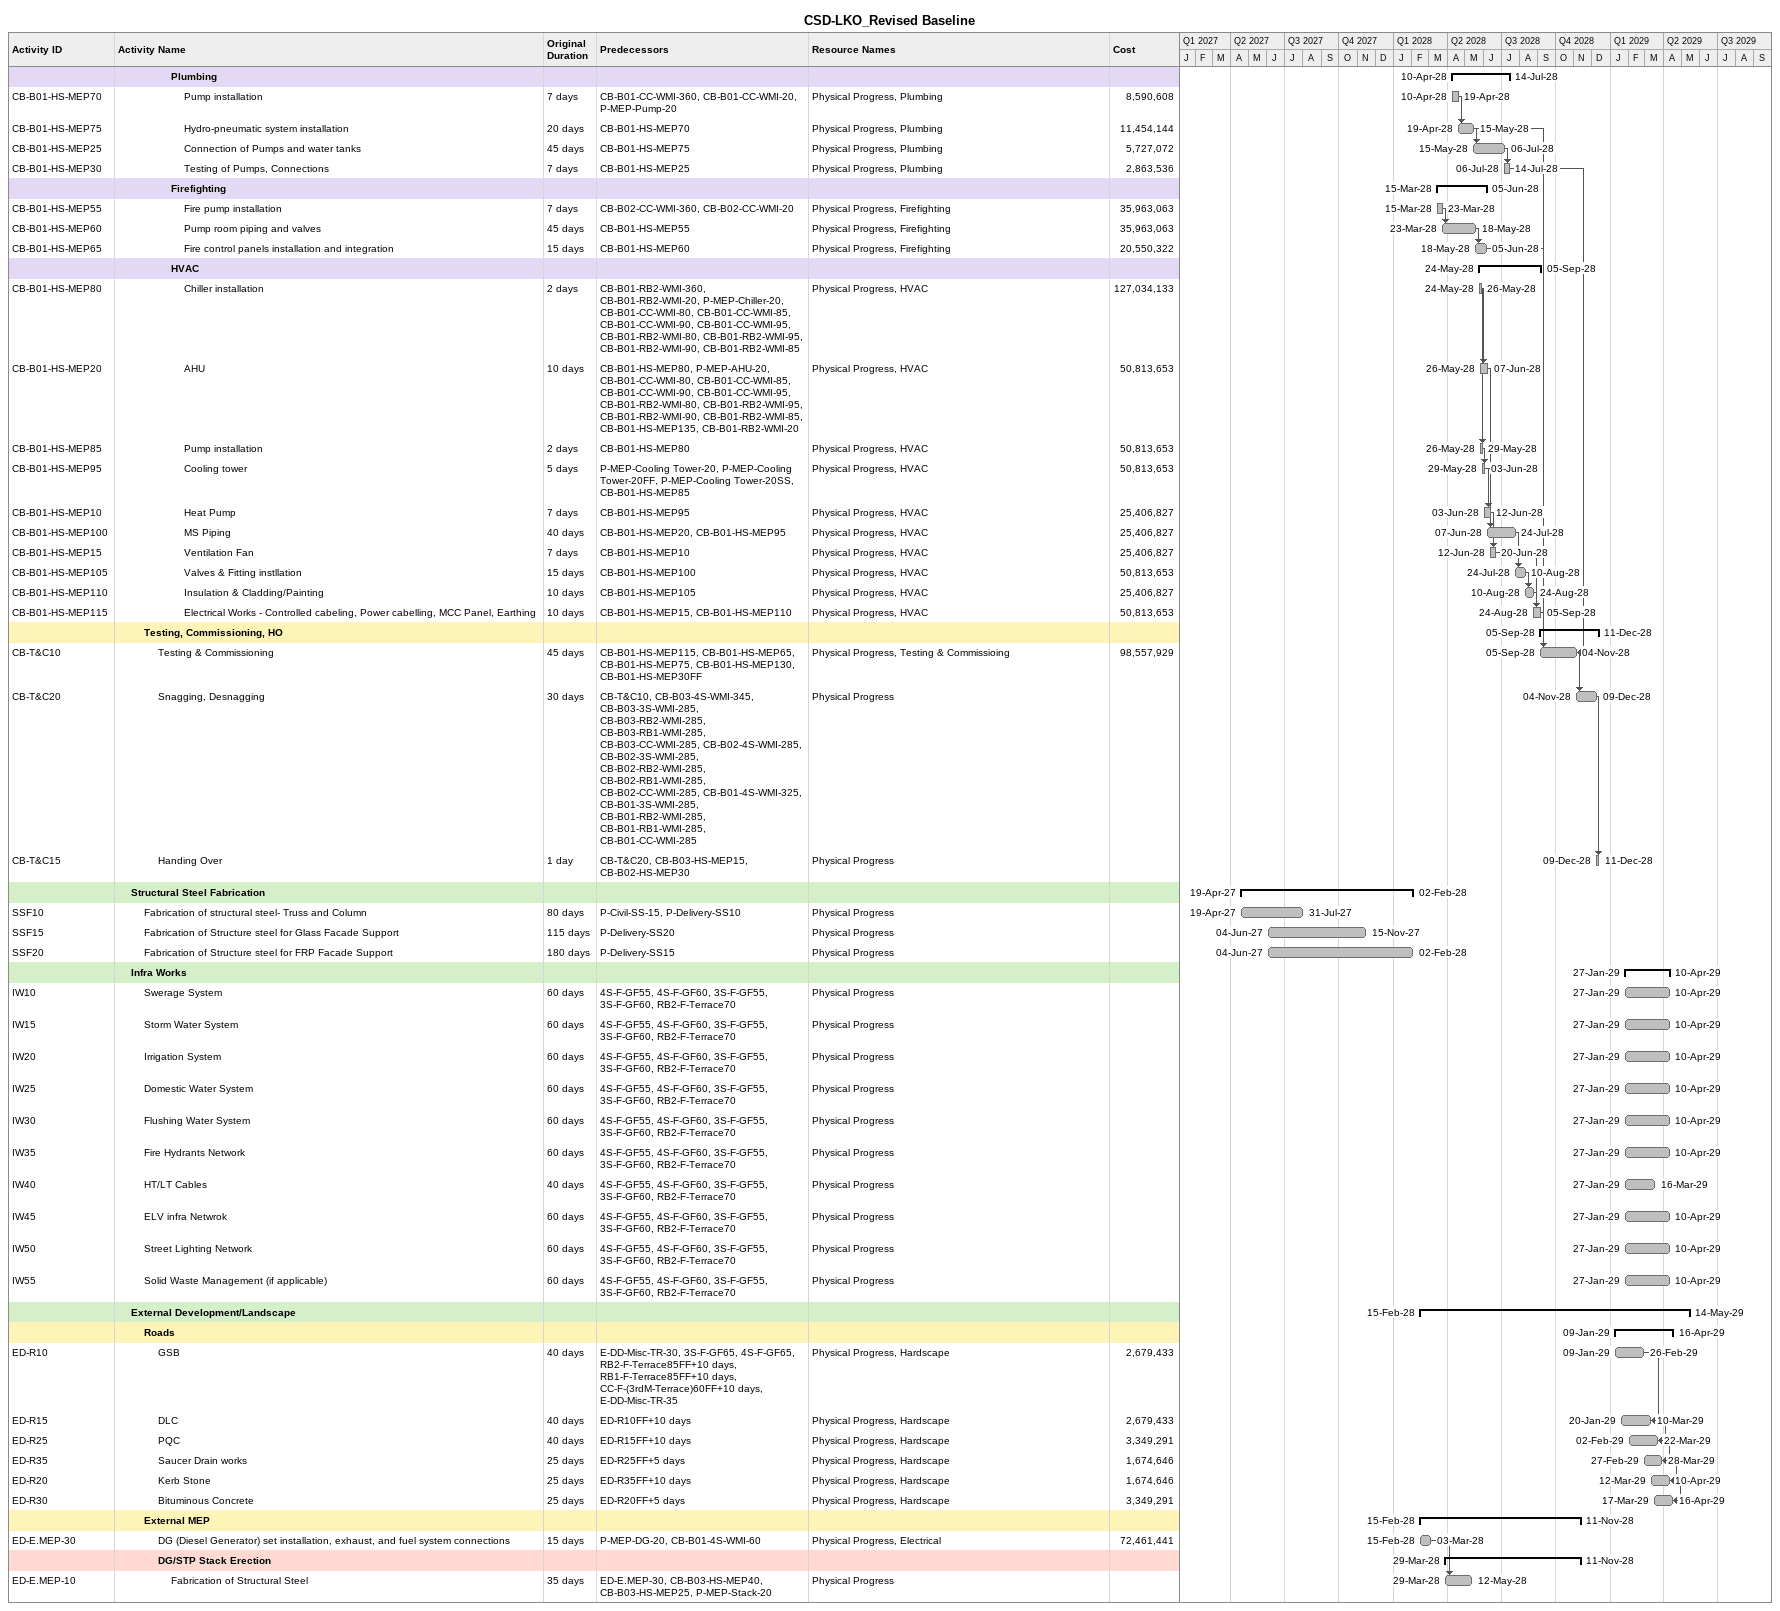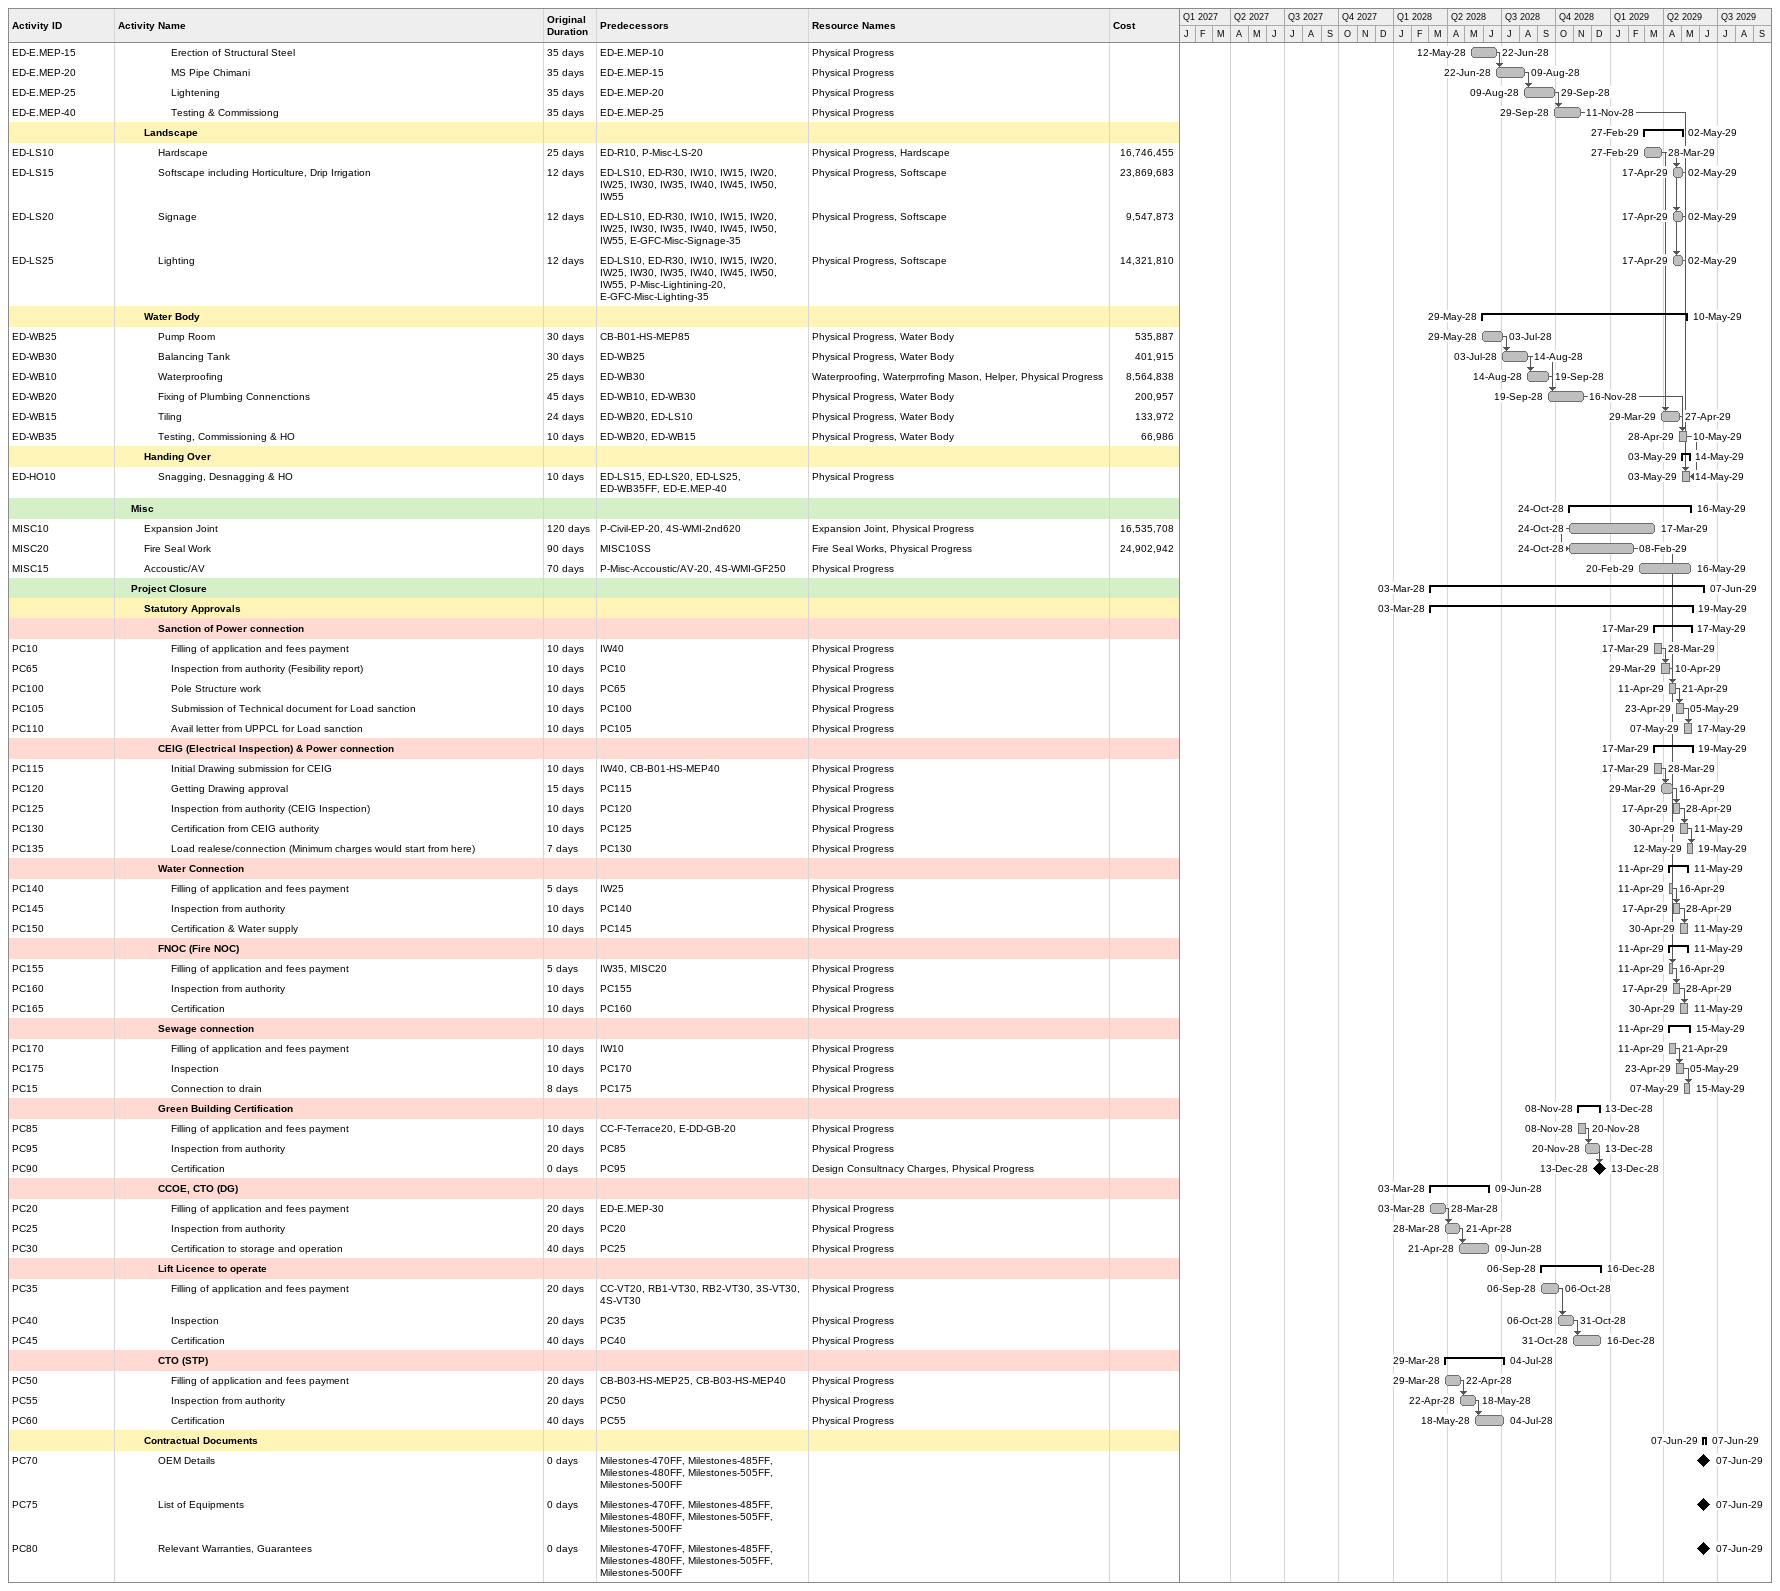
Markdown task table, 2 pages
CSD-LKO_Revised Baseline

| ID | Level | Task | Original duration | Start | Finish | Predecessors | Resources | Cost |
|---|---|---|---|---|---|---|---|---|
|  | 5 | **Plumbing** |  | 2028-04-10 | 2028-07-14 |  |  |  |
| CB-B01-HS-MEP70 | 6 | Pump installation | 7d | 2028-04-10 | 2028-04-19 | CB-B01-CC-WMI-360, CB-B01-CC-WMI-20, P-MEP-Pump-20 | Physical Progress, Plumbing | 8590608 |
| CB-B01-HS-MEP75 | 6 | Hydro-pneumatic system installation | 20d | 2028-04-19 | 2028-05-15 | CB-B01-HS-MEP70 | Physical Progress, Plumbing | 11454144 |
| CB-B01-HS-MEP25 | 6 | Connection of Pumps and water tanks | 45d | 2028-05-15 | 2028-07-06 | CB-B01-HS-MEP75 | Physical Progress, Plumbing | 5727072 |
| CB-B01-HS-MEP30 | 6 | Testing of Pumps, Connections | 7d | 2028-07-06 | 2028-07-14 | CB-B01-HS-MEP25 | Physical Progress, Plumbing | 2863536 |
|  | 5 | **Firefighting** |  | 2028-03-15 | 2028-06-05 |  |  |  |
| CB-B01-HS-MEP55 | 6 | Fire pump installation | 7d | 2028-03-15 | 2028-03-23 | CB-B02-CC-WMI-360, CB-B02-CC-WMI-20 | Physical Progress, Firefighting | 35963063 |
| CB-B01-HS-MEP60 | 6 | Pump room piping and valves | 45d | 2028-03-23 | 2028-05-18 | CB-B01-HS-MEP55 | Physical Progress, Firefighting | 35963063 |
| CB-B01-HS-MEP65 | 6 | Fire control panels installation and integration | 15d | 2028-05-18 | 2028-06-05 | CB-B01-HS-MEP60 | Physical Progress, Firefighting | 20550322 |
|  | 5 | **HVAC** |  | 2028-05-24 | 2028-09-05 |  |  |  |
| CB-B01-HS-MEP80 | 6 | Chiller installation | 2d | 2028-05-24 | 2028-05-26 | CB-B01-RB2-WMI-360, CB-B01-RB2-WMI-20, P-MEP-Chiller-20, CB-B01-CC-WMI-80, CB-B01-CC-WMI-85, CB-B01-CC-WMI-90, CB-B01-CC-WMI-95, CB-B01-RB2-WMI-80, CB-B01-RB2-WMI-95, CB-B01-RB2-WMI-90, CB-B01-RB2-WMI-85 | Physical Progress, HVAC | 127034133 |
| CB-B01-HS-MEP20 | 6 | AHU | 10d | 2028-05-26 | 2028-06-07 | CB-B01-HS-MEP80, P-MEP-AHU-20, CB-B01-CC-WMI-80, CB-B01-CC-WMI-85, CB-B01-CC-WMI-90, CB-B01-CC-WMI-95, CB-B01-RB2-WMI-80, CB-B01-RB2-WMI-95, CB-B01-RB2-WMI-90, CB-B01-RB2-WMI-85, CB-B01-HS-MEP135, CB-B01-RB2-WMI-20 | Physical Progress, HVAC | 50813653 |
| CB-B01-HS-MEP85 | 6 | Pump installation | 2d | 2028-05-26 | 2028-05-29 | CB-B01-HS-MEP80 | Physical Progress, HVAC | 50813653 |
| CB-B01-HS-MEP95 | 6 | Cooling tower | 5d | 2028-05-29 | 2028-06-03 | P-MEP-Cooling Tower-20, P-MEP-Cooling Tower-20FF, P-MEP-Cooling Tower-20SS, CB-B01-HS-MEP85 | Physical Progress, HVAC | 50813653 |
| CB-B01-HS-MEP10 | 6 | Heat Pump | 7d | 2028-06-03 | 2028-06-12 | CB-B01-HS-MEP95 | Physical Progress, HVAC | 25406827 |
| CB-B01-HS-MEP100 | 6 | MS Piping | 40d | 2028-06-07 | 2028-07-24 | CB-B01-HS-MEP20, CB-B01-HS-MEP95 | Physical Progress, HVAC | 25406827 |
| CB-B01-HS-MEP15 | 6 | Ventilation Fan | 7d | 2028-06-12 | 2028-06-20 | CB-B01-HS-MEP10 | Physical Progress, HVAC | 25406827 |
| CB-B01-HS-MEP105 | 6 | Valves & Fitting instllation | 15d | 2028-07-24 | 2028-08-10 | CB-B01-HS-MEP100 | Physical Progress, HVAC | 50813653 |
| CB-B01-HS-MEP110 | 6 | Insulation & Cladding/Painting | 10d | 2028-08-10 | 2028-08-24 | CB-B01-HS-MEP105 | Physical Progress, HVAC | 25406827 |
| CB-B01-HS-MEP115 | 6 | Electrical Works - Controlled cabeling, Power cabelling, MCC Panel, Earthing | 10d | 2028-08-24 | 2028-09-05 | CB-B01-HS-MEP15, CB-B01-HS-MEP110 | Physical Progress, HVAC | 50813653 |
|  | 3 | **Testing, Commissioning, HO** |  | 2028-09-05 | 2028-12-11 |  |  |  |
| CB-T&C10 | 4 | Testing & Commissioning | 45d | 2028-09-05 | 2028-11-04 | CB-B01-HS-MEP115, CB-B01-HS-MEP65, CB-B01-HS-MEP75, CB-B01-HS-MEP130, CB-B01-HS-MEP30FF | Physical Progress, Testing & Commissioing | 98557929 |
| CB-T&C20 | 4 | Snagging, Desnagging | 30d | 2028-11-04 | 2028-12-09 | CB-T&C10, CB-B03-4S-WMI-345, CB-B03-3S-WMI-285, CB-B03-RB2-WMI-285, CB-B03-RB1-WMI-285, CB-B03-CC-WMI-285, CB-B02-4S-WMI-285, CB-B02-3S-WMI-285, CB-B02-RB2-WMI-285, CB-B02-RB1-WMI-285, CB-B02-CC-WMI-285, CB-B01-4S-WMI-325, CB-B01-3S-WMI-285, CB-B01-RB2-WMI-285, CB-B01-RB1-WMI-285, CB-B01-CC-WMI-285 | Physical Progress |  |
| CB-T&C15 | 4 | Handing Over | 1d | 2028-12-09 | 2028-12-11 | CB-T&C20, CB-B03-HS-MEP15, CB-B02-HS-MEP30 | Physical Progress |  |
|  | 2 | **Structural Steel Fabrication** |  | 2027-04-19 | 2028-02-02 |  |  |  |
| SSF10 | 3 | Fabrication of structural steel- Truss and Column | 80d | 2027-04-19 | 2027-07-31 | P-Civil-SS-15, P-Delivery-SS10 | Physical Progress |  |
| SSF15 | 3 | Fabrication of Structure steel for Glass Facade Support | 115d | 2027-06-04 | 2027-11-15 | P-Delivery-SS20 | Physical Progress |  |
| SSF20 | 3 | Fabrication of Structure steel for FRP Facade Support | 180d | 2027-06-04 | 2028-02-02 | P-Delivery-SS15 | Physical Progress |  |
|  | 2 | **Infra Works** |  | 2029-01-27 | 2029-04-10 |  |  |  |
| IW10 | 3 | Swerage System | 60d | 2029-01-27 | 2029-04-10 | 4S-F-GF55, 4S-F-GF60, 3S-F-GF55, 3S-F-GF60, RB2-F-Terrace70 | Physical Progress |  |
| IW15 | 3 | Storm Water System | 60d | 2029-01-27 | 2029-04-10 | 4S-F-GF55, 4S-F-GF60, 3S-F-GF55, 3S-F-GF60, RB2-F-Terrace70 | Physical Progress |  |
| IW20 | 3 | Irrigation System | 60d | 2029-01-27 | 2029-04-10 | 4S-F-GF55, 4S-F-GF60, 3S-F-GF55, 3S-F-GF60, RB2-F-Terrace70 | Physical Progress |  |
| IW25 | 3 | Domestic Water System | 60d | 2029-01-27 | 2029-04-10 | 4S-F-GF55, 4S-F-GF60, 3S-F-GF55, 3S-F-GF60, RB2-F-Terrace70 | Physical Progress |  |
| IW30 | 3 | Flushing Water System | 60d | 2029-01-27 | 2029-04-10 | 4S-F-GF55, 4S-F-GF60, 3S-F-GF55, 3S-F-GF60, RB2-F-Terrace70 | Physical Progress |  |
| IW35 | 3 | Fire Hydrants Network | 60d | 2029-01-27 | 2029-04-10 | 4S-F-GF55, 4S-F-GF60, 3S-F-GF55, 3S-F-GF60, RB2-F-Terrace70 | Physical Progress |  |
| IW40 | 3 | HT/LT Cables | 40d | 2029-01-27 | 2029-03-16 | 4S-F-GF55, 4S-F-GF60, 3S-F-GF55, 3S-F-GF60, RB2-F-Terrace70 | Physical Progress |  |
| IW45 | 3 | ELV infra Netwrok | 60d | 2029-01-27 | 2029-04-10 | 4S-F-GF55, 4S-F-GF60, 3S-F-GF55, 3S-F-GF60, RB2-F-Terrace70 | Physical Progress |  |
| IW50 | 3 | Street Lighting Network | 60d | 2029-01-27 | 2029-04-10 | 4S-F-GF55, 4S-F-GF60, 3S-F-GF55, 3S-F-GF60, RB2-F-Terrace70 | Physical Progress |  |
| IW55 | 3 | Solid Waste Management (if applicable) | 60d | 2029-01-27 | 2029-04-10 | 4S-F-GF55, 4S-F-GF60, 3S-F-GF55, 3S-F-GF60, RB2-F-Terrace70 | Physical Progress |  |
|  | 2 | **External Development/Landscape** |  | 2028-02-15 | 2029-05-14 |  |  |  |
|  | 3 | **Roads** |  | 2029-01-09 | 2029-04-16 |  |  |  |
| ED-R10 | 4 | GSB | 40d | 2029-01-09 | 2029-02-26 | E-DD-Misc-TR-30, 3S-F-GF65, 4S-F-GF65, RB2-F-Terrace85FF+10d, RB1-F-Terrace85FF+10d, CC-F-(3rdM-Terrace)60FF+10d, E-DD-Misc-TR-35 | Physical Progress, Hardscape | 2679433 |
| ED-R15 | 4 | DLC | 40d | 2029-01-20 | 2029-03-10 | ED-R10FF+10d | Physical Progress, Hardscape | 2679433 |
| ED-R25 | 4 | PQC | 40d | 2029-02-02 | 2029-03-22 | ED-R15FF+10d | Physical Progress, Hardscape | 3349291 |
| ED-R35 | 4 | Saucer Drain works | 25d | 2029-02-27 | 2029-03-28 | ED-R25FF+5d | Physical Progress, Hardscape | 1674646 |
| ED-R20 | 4 | Kerb Stone | 25d | 2029-03-12 | 2029-04-10 | ED-R35FF+10d | Physical Progress, Hardscape | 1674646 |
| ED-R30 | 4 | Bituminous Concrete | 25d | 2029-03-17 | 2029-04-16 | ED-R20FF+5d | Physical Progress, Hardscape | 3349291 |
|  | 3 | **External MEP** |  | 2028-02-15 | 2028-11-11 |  |  |  |
| ED-E.MEP-30 | 4 | DG (Diesel Generator) set installation, exhaust, and fuel system connections | 15d | 2028-02-15 | 2028-03-03 | P-MEP-DG-20, CB-B01-4S-WMI-60 | Physical Progress, Electrical | 72461441 |
|  | 4 | **DG/STP Stack Erection** |  | 2028-03-29 | 2028-11-11 |  |  |  |
| ED-E.MEP-10 | 5 | Fabrication of Structural Steel | 35d | 2028-03-29 | 2028-05-12 | ED-E.MEP-30, CB-B03-HS-MEP40, CB-B03-HS-MEP25, P-MEP-Stack-20 | Physical Progress |  |
| ED-E.MEP-15 | 5 | Erection of Structural Steel | 35d | 2028-05-12 | 2028-06-22 | ED-E.MEP-10 | Physical Progress |  |
| ED-E.MEP-20 | 5 | MS Pipe Chimani | 35d | 2028-06-22 | 2028-08-09 | ED-E.MEP-15 | Physical Progress |  |
| ED-E.MEP-25 | 5 | Lightening | 35d | 2028-08-09 | 2028-09-29 | ED-E.MEP-20 | Physical Progress |  |
| ED-E.MEP-40 | 5 | Testing & Commissiong | 35d | 2028-09-29 | 2028-11-11 | ED-E.MEP-25 | Physical Progress |  |
|  | 3 | **Landscape** |  | 2029-02-27 | 2029-05-02 |  |  |  |
| ED-LS10 | 4 | Hardscape | 25d | 2029-02-27 | 2029-03-28 | ED-R10, P-Misc-LS-20 | Physical Progress, Hardscape | 16746455 |
| ED-LS15 | 4 | Softscape including Horticulture, Drip Irrigation | 12d | 2029-04-17 | 2029-05-02 | ED-LS10, ED-R30, IW10, IW15, IW20, IW25, IW30, IW35, IW40, IW45, IW50, IW55 | Physical Progress, Softscape | 23869683 |
| ED-LS20 | 4 | Signage | 12d | 2029-04-17 | 2029-05-02 | ED-LS10, ED-R30, IW10, IW15, IW20, IW25, IW30, IW35, IW40, IW45, IW50, IW55, E-GFC-Misc-Signage-35 | Physical Progress, Softscape | 9547873 |
| ED-LS25 | 4 | Lighting | 12d | 2029-04-17 | 2029-05-02 | ED-LS10, ED-R30, IW10, IW15, IW20, IW25, IW30, IW35, IW40, IW45, IW50, IW55, P-Misc-Lightining-20, E-GFC-Misc-Lighting-35 | Physical Progress, Softscape | 14321810 |
|  | 3 | **Water Body** |  | 2028-05-29 | 2029-05-10 |  |  |  |
| ED-WB25 | 4 | Pump Room | 30d | 2028-05-29 | 2028-07-03 | CB-B01-HS-MEP85 | Physical Progress, Water Body | 535887 |
| ED-WB30 | 4 | Balancing Tank | 30d | 2028-07-03 | 2028-08-14 | ED-WB25 | Physical Progress, Water Body | 401915 |
| ED-WB10 | 4 | Waterproofing | 25d | 2028-08-14 | 2028-09-19 | ED-WB30 | Waterproofing, Waterprrofing Mason, Helper, Physical Progress | 8564838 |
| ED-WB20 | 4 | Fixing of Plumbing Connenctions | 45d | 2028-09-19 | 2028-11-16 | ED-WB10, ED-WB30 | Physical Progress, Water Body | 200957 |
| ED-WB15 | 4 | Tiling | 24d | 2029-03-29 | 2029-04-27 | ED-WB20, ED-LS10 | Physical Progress, Water Body | 133972 |
| ED-WB35 | 4 | Testing, Commissioning & HO | 10d | 2029-04-28 | 2029-05-10 | ED-WB20, ED-WB15 | Physical Progress, Water Body | 66986 |
|  | 3 | **Handing Over** |  | 2029-05-03 | 2029-05-14 |  |  |  |
| ED-HO10 | 4 | Snagging, Desnagging & HO | 10d | 2029-05-03 | 2029-05-14 | ED-LS15, ED-LS20, ED-LS25, ED-WB35FF, ED-E.MEP-40 | Physical Progress |  |
|  | 2 | **Misc** |  | 2028-10-24 | 2029-05-16 |  |  |  |
| MISC10 | 3 | Expansion Joint | 120d | 2028-10-24 | 2029-03-17 | P-Civil-EP-20, 4S-WMI-2nd620 | Expansion Joint, Physical Progress | 16535708 |
| MISC20 | 3 | Fire Seal Work | 90d | 2028-10-24 | 2029-02-08 | MISC10SS | Fire Seal Works, Physical Progress | 24902942 |
| MISC15 | 3 | Accoustic/AV | 70d | 2029-02-20 | 2029-05-16 | P-Misc-Accoustic/AV-20, 4S-WMI-GF250 | Physical Progress |  |
|  | 2 | **Project Closure** |  | 2028-03-03 | 2029-06-07 |  |  |  |
|  | 3 | **Statutory Approvals** |  | 2028-03-03 | 2029-05-19 |  |  |  |
|  | 4 | **Sanction of Power connection** |  | 2029-03-17 | 2029-05-17 |  |  |  |
| PC10 | 5 | Filling of application and fees payment | 10d | 2029-03-17 | 2029-03-28 | IW40 | Physical Progress |  |
| PC65 | 5 | Inspection from authority (Fesibility report) | 10d | 2029-03-29 | 2029-04-10 | PC10 | Physical Progress |  |
| PC100 | 5 | Pole Structure work | 10d | 2029-04-11 | 2029-04-21 | PC65 | Physical Progress |  |
| PC105 | 5 | Submission of Technical document for Load sanction | 10d | 2029-04-23 | 2029-05-05 | PC100 | Physical Progress |  |
| PC110 | 5 | Avail letter from UPPCL for Load sanction | 10d | 2029-05-07 | 2029-05-17 | PC105 | Physical Progress |  |
|  | 4 | **CEIG (Electrical Inspection) & Power connection** |  | 2029-03-17 | 2029-05-19 |  |  |  |
| PC115 | 5 | Initial Drawing submission for CEIG | 10d | 2029-03-17 | 2029-03-28 | IW40, CB-B01-HS-MEP40 | Physical Progress |  |
| PC120 | 5 | Getting Drawing approval | 15d | 2029-03-29 | 2029-04-16 | PC115 | Physical Progress |  |
| PC125 | 5 | Inspection from authority (CEIG Inspection) | 10d | 2029-04-17 | 2029-04-28 | PC120 | Physical Progress |  |
| PC130 | 5 | Certification from CEIG authority | 10d | 2029-04-30 | 2029-05-11 | PC125 | Physical Progress |  |
| PC135 | 5 | Load realese/connection (Minimum charges would start from here) | 7d | 2029-05-12 | 2029-05-19 | PC130 | Physical Progress |  |
|  | 4 | **Water Connection** |  | 2029-04-11 | 2029-05-11 |  |  |  |
| PC140 | 5 | Filling of application and fees payment | 5d | 2029-04-11 | 2029-04-16 | IW25 | Physical Progress |  |
| PC145 | 5 | Inspection from authority | 10d | 2029-04-17 | 2029-04-28 | PC140 | Physical Progress |  |
| PC150 | 5 | Certification & Water supply | 10d | 2029-04-30 | 2029-05-11 | PC145 | Physical Progress |  |
|  | 4 | **FNOC (Fire NOC)** |  | 2029-04-11 | 2029-05-11 |  |  |  |
| PC155 | 5 | Filling of application and fees payment | 5d | 2029-04-11 | 2029-04-16 | IW35, MISC20 | Physical Progress |  |
| PC160 | 5 | Inspection from authority | 10d | 2029-04-17 | 2029-04-28 | PC155 | Physical Progress |  |
| PC165 | 5 | Certification | 10d | 2029-04-30 | 2029-05-11 | PC160 | Physical Progress |  |
|  | 4 | **Sewage connection** |  | 2029-04-11 | 2029-05-15 |  |  |  |
| PC170 | 5 | Filling of application and fees payment | 10d | 2029-04-11 | 2029-04-21 | IW10 | Physical Progress |  |
| PC175 | 5 | Inspection | 10d | 2029-04-23 | 2029-05-05 | PC170 | Physical Progress |  |
| PC15 | 5 | Connection to drain | 8d | 2029-05-07 | 2029-05-15 | PC175 | Physical Progress |  |
|  | 4 | **Green Building Certification** |  | 2028-11-08 | 2028-12-13 |  |  |  |
| PC85 | 5 | Filling of application and fees payment | 10d | 2028-11-08 | 2028-11-20 | CC-F-Terrace20, E-DD-GB-20 | Physical Progress |  |
| PC95 | 5 | Inspection from authority | 20d | 2028-11-20 | 2028-12-13 | PC85 | Physical Progress |  |
| PC90 | 5 | Certification | 0d | 2028-12-13 | 2028-12-13 | PC95 | Design Consultnacy Charges, Physical Progress |  |
|  | 4 | **CCOE, CTO (DG)** |  | 2028-03-03 | 2028-06-09 |  |  |  |
| PC20 | 5 | Filling of application and fees payment | 20d | 2028-03-03 | 2028-03-28 | ED-E.MEP-30 | Physical Progress |  |
| PC25 | 5 | Inspection from authority | 20d | 2028-03-28 | 2028-04-21 | PC20 | Physical Progress |  |
| PC30 | 5 | Certification to storage and operation | 40d | 2028-04-21 | 2028-06-09 | PC25 | Physical Progress |  |
|  | 4 | **Lift Licence to operate** |  | 2028-09-06 | 2028-12-16 |  |  |  |
| PC35 | 5 | Filling of application and fees payment | 20d | 2028-09-06 | 2028-10-06 | CC-VT20, RB1-VT30, RB2-VT30, 3S-VT30, 4S-VT30 | Physical Progress |  |
| PC40 | 5 | Inspection | 20d | 2028-10-06 | 2028-10-31 | PC35 | Physical Progress |  |
| PC45 | 5 | Certification | 40d | 2028-10-31 | 2028-12-16 | PC40 | Physical Progress |  |
|  | 4 | **CTO (STP)** |  | 2028-03-29 | 2028-07-04 |  |  |  |
| PC50 | 5 | Filling of application and fees payment | 20d | 2028-03-29 | 2028-04-22 | CB-B03-HS-MEP25, CB-B03-HS-MEP40 | Physical Progress |  |
| PC55 | 5 | Inspection from authority | 20d | 2028-04-22 | 2028-05-18 | PC50 | Physical Progress |  |
| PC60 | 5 | Certification | 40d | 2028-05-18 | 2028-07-04 | PC55 | Physical Progress |  |
|  | 3 | **Contractual Documents** |  | 2029-06-07 | 2029-06-07 |  |  |  |
| PC70 | 4 | OEM Details | 0d | 2029-06-07 | 2029-06-07 | Milestones-470FF, Milestones-485FF, Milestones-480FF, Milestones-505FF, Milestones-500FF |  |  |
| PC75 | 4 | List of Equipments | 0d | 2029-06-07 | 2029-06-07 | Milestones-470FF, Milestones-485FF, Milestones-480FF, Milestones-505FF, Milestones-500FF |  |  |
| PC80 | 4 | Relevant Warranties, Guarantees | 0d | 2029-06-07 | 2029-06-07 | Milestones-470FF, Milestones-485FF, Milestones-480FF, Milestones-505FF, Milestones-500FF |  |  |
